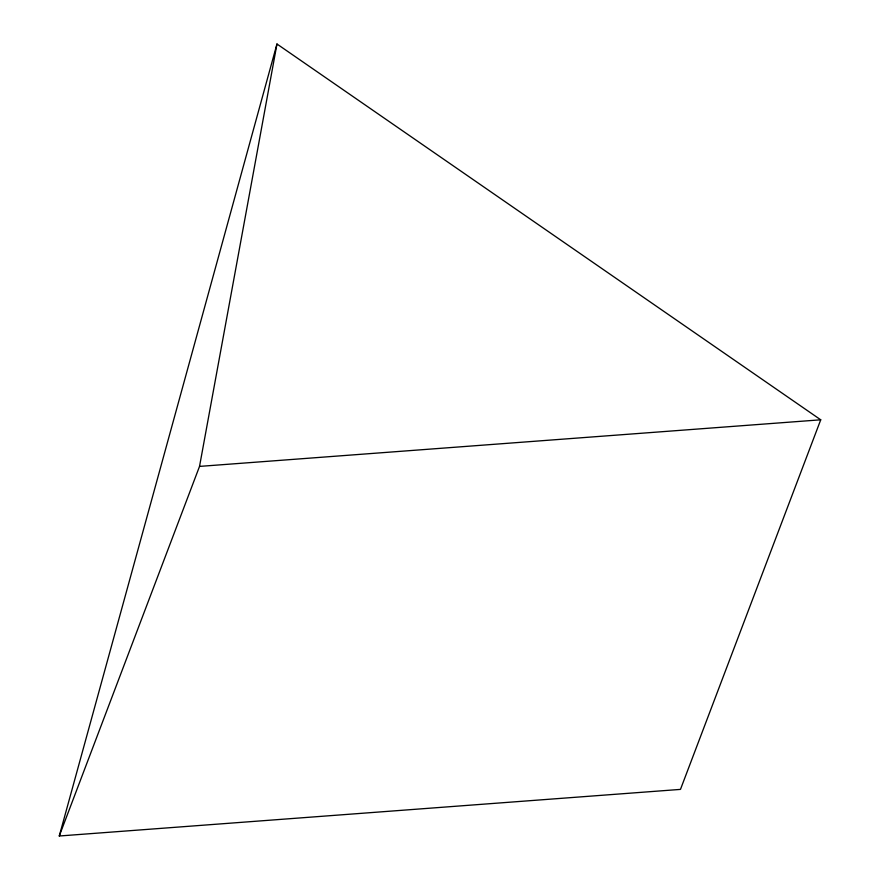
<?xml version="1.0" encoding="UTF-8"?>
<svg xmlns="http://www.w3.org/2000/svg" width="880" height="880" viewBox="0 0 880 880"><rect width="100%" height="100%" fill="white"/><g stroke="black" fill="none" stroke-linecap="round" stroke-linejoin="round"><path stroke-width="1.32" d="M59.268 836L199.529 466.4L276.969 44L820.732 419.804L680.471 789.393L59.268 836L276.969 44M199.529 466.4L820.732 419.804"/></g></svg>
